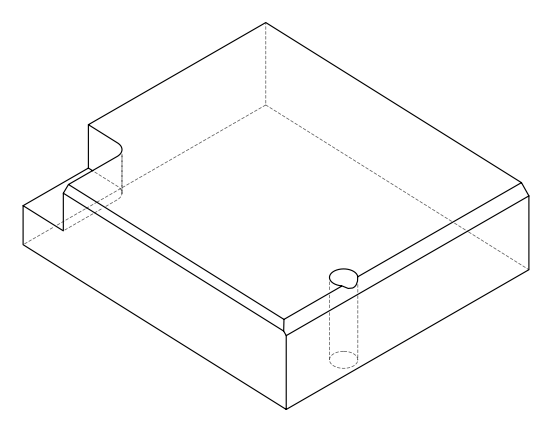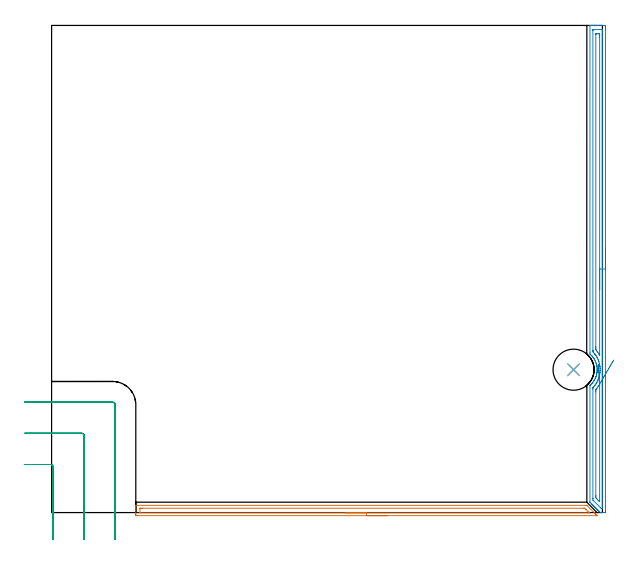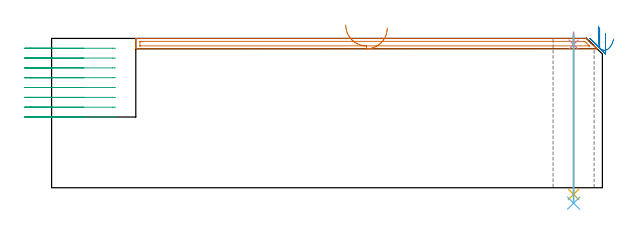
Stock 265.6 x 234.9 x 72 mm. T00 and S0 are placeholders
(PLAN: 6 operations, 4 tool changes, 14.6 min)
(1 AREA_MILL | FG_CHAMFER_SURFACE | UGT0205_001 | 3.71 min | 2852 mm3)
(2 AREA_MILL_1 | FG_CHAMFER_SURFACE_1 | UGT0205_001 | 5.86 min | 6539 mm3)
(3 MILL_CORNER_NOTCH_RECTANGULAR | CORNER_NOTCH_RECTANGULAR | UGT0201_094 | Follow Part, ap 5, ae 75% | 4.38 min | 96202 mm3)
(4 SPOT_DRILL | STEP1HOLE | NXT0321_9005460120000 | 0.05 min | 181 mm3)
(5 DRILL_THROUGH_HOLE_INTO_CENTER | STEP1HOLE | NXT0301_065 | 0.31 min | 4848 mm3)
(6 DRILL_TO_ENLARGE_THROUGH_HOLE | STEP1HOLE | UGT0301_264 | 0.33 min | 17062 mm3)
(TOOL UGT0205_001 | Chamfer Mill 20 x 3 x 45 deg. | D20 FL50 Z2)
(TOOL UGT0201_094 | End mill 20 mm | D20 FL38 Z4)
(TOOL NXT0321_9005460120000 | NC Spot Drill, 142deg, 12mm, Carbide, Uncoated | D12 PA142 FL30 Z2)
(TOOL NXT0301_065 | Carbide Drill 9.4mm [860.1-0940-075A1-MM 2214] | D9.4 PA140 FL98 Z2)
(TOOL UGT0301_264 | Twist Drill 19.8 mm | D19.8 PA118 FL140 Z2)
(OP 1 AREA_MILL)
G17 G21 G94 G90
T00 M6
G54
G17 G0 G90 X161.85 Y-1.5 S1061 M3
G43 Z82. H0
Z77.
G94 G1 X161.812 Z76.128 F250.
X161.698 Z75.264
X161.509 Z74.412
X161.247 Z73.58
X160.913 Z72.774
X160.51 Z72.
X160.041 Z71.264
X159.51 Z70.572
X158.921 Z69.929
X158.278 Z69.34
X157.586 Z68.808
X156.85 Z68.34
X156.076 Z67.937
X155.27 Z67.603
X154.438 Z67.341
X153.586 Z67.152
X152.722 Z67.038
X151.85 Z67.
X41.203
X40.88 Y-1.497 Z67.001
X40.61 Y-1.493 Z67.003
X40.6 Y-1.18 Z67.315
Y-0.898 Z67.598
Y-0.308 Z68.187
Y1.129 Z69.625
Y2.308 Z70.803
Y3.275 Z71.774
X40.604 Y3.39 Z71.882
X40.61 Y3.498 Z71.988
X40.757 Y3.5 Z72.
X258.035
X258.095 Y3.495 Z71.99
X258.125 Y3.472 Z71.969
X258.266 Y3.334 Z71.834
X261.774 Y-0.173 Z68.324
X261.91 Y-0.308 Z68.188
X262.05 Y-0.449 Z68.049
X262.201 Y-0.6 Z67.898
X262.346 Y-0.744 Z67.751
X262.823 Y-1.223 Z67.277
X262.977 Y-1.377 Z67.123
X263.091 Y-1.492 Z67.006
X263.092 Y-1.497 Z67.001
X263.091 Y-1.499 Z66.999
X151.85 Y-1.5 Z67.
Y-0.086 Z68.414
X42.76
X42.644 Y-0.084 Z68.416
X42.616 Y-0.082 Z68.418
X42.61 Y-0.08 Z68.42
X42.606 Y-0.073 Z68.427
X42.603 Y-0.049 Z68.451
X42.6 Y0.071 Z68.571
Y1.815 Z70.315
X42.602 Y1.942 Z70.442
X42.607 Y2.042 Z70.542
X42.61 Y2.072 Z70.572
X42.619 Y2.079 Z70.579
X42.656 Y2.08 Z70.58
X42.988 Y2.084 Z70.584
X43.216 Y2.085 Z70.585
X43.88 Y2.086 Z70.586
X256.478 Y2.085 Z70.585
X256.81 Y2.084 Z70.584
X256.976 Y2.081 Z70.581
X257.054 Y2.079 Z70.579
X257.143 Y1.999 Z70.499
X257.713 Y1.436 Z69.936
X258.927 Y0.223 Z68.723
X259.193 Y-0.045 Z68.455
X259.222 Y-0.077 Z68.423
X259.224 Y-0.082 Z68.418
X259.223 Y-0.083 Z68.417
X259.202 Y-0.085 Z68.415
X259.11
X258.927 Y-0.086 Z68.414
X151.85
X150.978 Z68.452
X150.113 Z68.566
X149.262 Z68.755
X148.43 Z69.017
X147.624 Z69.351
X146.85 Z69.754
X146.114 Z70.223
X145.422 Z70.754
X144.779 Z71.343
X144.19 Z71.986
X143.658 Z72.678
X143.19 Z73.414
X142.787 Z74.188
X142.453 Z74.994
X142.191 Z75.826
X142.002 Z76.678
X141.888 Z77.543
X141.85 Z78.414
G0 Z82.
M5
M2
(OP 2 AREA_MILL_1)
G17 G21 G94 G90
T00 M6
G54
G17 G0 G90 X267.1 Y127.45 S1061 M3
G43 Z82. H0
Z74.5
G94 G1 Y127.412 Z73.628 F250.
Y127.298 Z72.764
Y127.109 Z71.912
Y126.847 Z71.08
Y126.513 Z70.274
Y126.11 Z69.5
Y125.642 Z68.764
Y125.11 Z68.072
Y124.521 Z67.429
Y123.878 Z66.84
Y123.186 Z66.308
Y122.45 Z65.84
Y121.676 Z65.437
Y120.87 Z65.103
Y120.038 Z64.841
Y119.186 Z64.652
Y118.322 Z64.538
Y117.45 Z64.5
Y0.288
X267.097 Y0.153 Z64.503
X267.091 Y0.002 Z64.505
X266.784 Y0. Z64.813
X266.478 Z65.118
X265.865 Z65.735
X265.584 Z66.015
X264.743 Z66.857
X264.704 Z66.896
X264.601 Z66.997
X264.079 Y0.521 Z67.521
X264.001 Y0.599 Z67.598
X263.797 Y0.801 Z67.799
X263.703 Y0.896 Z67.896
X263.592 Y1.008 Z68.007
X263.499 Y1.099 Z68.097
X263.406 Y1.194 Z68.193
X263.294 Y1.306 Z68.306
X263.201 Y1.397 Z68.395
X263.109 Y1.491 Z68.491
X262.995 Y1.604 Z68.604
X262.903 Y1.695 Z68.693
X262.811 Y1.788 Z68.788
X262.697 Y1.903 Z68.903
X262.605 Y1.993 Z68.991
X262.514 Y2.086 Z69.085
X262.398 Y2.201 Z69.201
X262.307 Y2.291 Z69.289
X262.217 Y2.383 Z69.383
X262.1 Y2.5 Z69.499
X262.01 Y2.589 Z69.587
X261.919 Y2.68 Z69.68
X261.802 Y2.798 Z69.798
X261.712 Y2.887 Z69.884
X261.622 Y2.978 Z69.977
X261.503 Y3.097 Z70.096
X261.414 Y3.184 Z70.182
X261.325 Y3.275 Z70.275
X261.205 Y3.395 Z70.395
X261.116 Y3.482 Z70.48
X261.027 Y3.572 Z70.572
X260.906 Y3.693 Z70.693
X260.818 Y3.78 Z70.778
X260.73 Y3.87 Z70.869
X260.608 Y3.992 Z70.992
X260.52 Y4.078 Z71.076
X260.433 Y4.167 Z71.167
X259.643 Y4.959 Z71.956
X259.606 Y5.005 Z71.992
X259.6 Y5.059 Z72.
Y61.255
X259.604 Y61.341 Z71.989
X259.633 Y61.374 Z71.962
X259.742 Y61.472 Z71.857
X259.83 Y61.551 Z71.768
X260.195 Y61.905 Z71.405
X260.517 Y62.239 Z71.081
X260.702 Y62.445 Z70.898
X260.813 Y62.585 Z70.787
X261.053 Y62.888 Z70.546
X261.405 Y63.365 Z70.193
X261.479 Y63.484 Z70.118
X261.674 Y63.796 Z69.924
X261.751 Y63.93 Z69.847
X261.927 Y64.234 Z69.673
X262.116 Y64.609 Z69.482
X262.215 Y64.822 Z69.382
X262.294 Y64.99 Z69.306
X262.349 Y65.128 Z69.249
X262.4 Y65.268 Z69.195
X262.501 Y65.535 Z69.097
X262.515 Y65.574 Z69.083
X262.562 Y65.714 Z69.036
X262.664 Y66.023 Z68.934
X262.787 Y66.469 Z68.809
X262.891 Y66.917 Z68.707
X262.971 Y67.364 Z68.626
X262.988 Y67.498 Z68.606
X263.032 Y67.812 Z68.566
X263.042 Y67.926 Z68.556
X263.07 Y68.258 Z68.525
X263.076 Y68.39 Z68.519
X263.081 Y68.496 Z68.515
X263.088 Y68.676 Z68.505
X263.089 Y68.706 Z68.504
X263.088 Y69.05
X263.089 Y69.135 Z68.507
X263.088 Y69.153
X263.08 Y69.282 Z68.511
X263.066 Y69.6 Z68.529
X263.025 Y70.048 Z68.573
X262.961 Y70.495 Z68.634
X262.936 Y70.62 Z68.656
X262.921 Y70.714 Z68.676
X262.903 Y70.814 Z68.696
X262.894 Y70.862 Z68.705
X262.878 Y70.943 Z68.719
X262.847 Y71.066 Z68.745
X262.799 Y71.274 Z68.795
X262.772 Y71.389 Z68.822
X262.737 Y71.512 Z68.857
X262.68 Y71.72 Z68.919
X262.646 Y71.838 Z68.954
X262.606 Y71.958 Z68.994
X262.496 Y72.283 Z69.103
X262.293 Y72.808 Z69.304
X262.122 Y73.178 Z69.475
X261.889 Y73.628 Z69.709
X261.635 Y74.072 Z69.964
X261.562 Y74.188 Z70.038
X261.406 Y74.432 Z70.194
X261.269 Y74.628 Z70.331
X261.216 Y74.703 Z70.383
X261.017 Y74.967 Z70.582
X260.92 Y75.08 Z70.676
X260.818 Y75.202 Z70.778
X260.547 Y75.526 Z71.053
X260.518 Y75.561 Z71.082
X260.439 Y75.647 Z71.16
X260.378 Y75.714 Z71.221
X260.234 Y75.861 Z71.364
X259.641 Y76.418 Z71.959
X259.607 Y76.454 Z71.993
X259.6 Y77.31 Z72.
Y234.747
X259.603 Y234.89 Z71.988
X259.66 Y234.9 Z71.931
X260.027 Z71.572
X260.503 Z71.097
X261.116 Z70.479
X262.316 Z69.281
X262.903 Z68.691
X266.478 Y234.899 Z65.119
X267.075 Y234.897 Z64.522
X267.091 Y234.893 Z64.506
X267.097 Y234.301 Z64.503
X267.1 Y233.68 Z64.5
Y117.45
X265.686 Z65.914
X265.685 Y2.383 Z65.915
X265.684 Y2.283 Z65.916
X265.681 Y2.18 Z65.919
X265.673 Y2.01 Z65.927
X265.584 Y2.009 Z66.016
X265.064 Y2.01 Z66.536
X264.69 Y2.361 Z66.91
X264.667 Y2.383 Z66.933
X261.1 Y5.951 Z70.5
X261.021 Y6.045 Z70.579
X261.015 Y6.843 Z70.585
Y6.944
X261.014 Y59.572 Z70.586
X261.016 Y59.967 Z70.584
X261.019 Y60.165 Z70.581
X261.021 Y60.259 Z70.579
X261.1 Y60.362 Z70.5
X261.108 Y60.371 Z70.492
X261.533 Y60.838 Z70.067
X261.882 Y61.254 Z69.718
X261.919 Y61.3 Z69.681
X261.939 Y61.325 Z69.661
X262.01 Y61.42 Z69.591
X262.315 Y61.841 Z69.285
X262.522 Y62.146 Z69.078
X262.669 Y62.381 Z68.931
X262.903 Y62.767 Z68.697
X263.002 Y62.94 Z68.598
X263.054 Y63.038 Z68.546
X263.301 Y63.533 Z68.299
X263.487 Y63.93 Z68.113
X263.542 Y64.057 Z68.058
X263.579 Y64.148 Z68.021
X263.797 Y64.728 Z67.803
X263.821 Y64.799 Z67.779
X263.828 Y64.822 Z67.772
X264.028 Y65.484 Z67.572
X264.091 Y65.714 Z67.509
X264.206 Y66.198 Z67.394
X264.29 Y66.606 Z67.31
X264.324 Y66.789 Z67.276
X264.349 Y66.947 Z67.251
X264.423 Y67.498 Z67.177
X264.445 Y67.743 Z67.155
X264.501 Y68.509 Z67.099
X264.503 Y68.577 Z67.097
X264.495 Y69.282 Z67.105
X264.485 Y69.488 Z67.115
X264.436 Y70.174 Z67.164
X264.424 Y70.307 Z67.176
X264.406 Y70.459 Z67.194
X264.312 Y71.066 Z67.288
X264.224 Y71.532 Z67.376
X264.124 Y71.958 Z67.476
X263.905 Y72.742 Z67.695
X263.87 Y72.85 Z67.73
X263.797 Y73.064 Z67.803
X263.537 Y73.742 Z68.063
X263.333 Y74.205 Z68.267
X263.113 Y74.634 Z68.487
X262.903 Y75.021 Z68.697
X262.604 Y75.526 Z68.996
X262.37 Y75.884 Z69.23
X262.01 Y76.391 Z69.591
X261.989 Y76.418 Z69.611
X261.913 Y76.514 Z69.687
X261.224 Y77.31 Z70.376
X261.116 Y77.43 Z70.484
X261.026 Y77.53 Z70.574
X261.018 Y77.898 Z70.582
X261.015 Y78.101 Z70.585
X261.014 Y78.202 Z70.586
Y78.304
X261.015 Y232.517 Z70.585
X261.016 Y232.617 Z70.584
X261.019 Y232.72 Z70.581
X261.027 Y232.89 Z70.573
X261.116 Y232.892 Z70.484
X261.627 Y232.899 Z69.973
X265.201 Y232.9 Z66.399
X265.584 Y232.897 Z66.016
X265.639 Y232.894 Z65.961
X265.669 Y232.89 Z65.931
X265.679 Y232.875 Z65.921
X265.681 Y232.821 Z65.919
X265.685 Y232.618 Z65.915
X265.686 Y232.517 Z65.914
Y232.416
Y117.45
X264.272 Z67.328
X264.271 Y75.945 Z67.329
X264.27 Y75.877 Z67.33
X264.268 Y75.84 Z67.332
X264.267 Y75.832 Z67.333
X264.254 Y75.849 Z67.346
X264.198 Y75.941 Z67.402
X264.164 Y76. Z67.436
X264.1 Y76.116 Z67.5
X263.925 Y76.418 Z67.675
X263.797 Y76.63 Z67.803
X263.362 Y77.31 Z68.238
X263.169 Y77.575 Z68.431
X262.903 Y77.933 Z68.697
X262.448 Y78.496 Z69.152
X262.435 Y78.559 Z69.165
X262.433 Y78.672 Z69.167
X262.43 Y79.094 Z69.17
X262.429 Y79.568 Z69.171
X262.428 Y79.986 Z69.172
X262.429 Y230.733 Z69.171
X262.43 Y230.851 Z69.17
X262.432 Y230.879 Z69.168
X262.434 Y230.887 Z69.166
X262.458 Y230.89 Z69.142
X262.569 Y230.896 Z69.031
X262.736 Y230.9 Z68.864
X262.903 Z68.697
X263.63 Z67.97
X263.797 Y230.897 Z67.803
X263.964 Y230.893 Z67.636
X264.265 Y230.881 Z67.335
X264.267 Y230.733 Z67.333
X264.27 Y230.26 Z67.33
X264.271 Y229.841 Z67.329
X264.272 Y229.367 Z67.328
Y117.45
Y116.578 Z67.367
Y115.714 Z67.48
Y114.862 Z67.669
Y114.03 Z67.932
Y113.224 Z68.265
Y112.45 Z68.668
Y111.714 Z69.137
Y111.022 Z69.668
Y110.379 Z70.257
Y109.79 Z70.901
Y109.258 Z71.593
Y108.79 Z72.328
Y108.387 Z73.102
Y108.053 Z73.908
Y107.791 Z74.74
Y107.602 Z75.592
Y107.488 Z76.457
Y107.45 Z77.328
G0 X263.641 Y71.252 Z77.981
G1 X263.64 Y71.272 Z77.109
X263.643 Y71.216 Z76.239
X263.652 Y71.085 Z75.376
X263.666 Y70.879 Z74.529
X263.684 Y70.6 Z73.702
X263.708 Y70.25 Z72.903
X263.736 Y69.832 Z72.138
X263.768 Y69.35 Z71.412
X263.804 Y68.806 Z70.731
X263.845 Y68.204 Z70.1
X263.888 Y67.551 Z69.524
X263.935 Y66.849 Z69.007
X263.985 Y66.106 Z68.554
X264.037 Y65.325 Z68.167
X264.091 Y64.515 Z67.85
X264.147 Y63.679 Z67.605
X264.204 Y62.826 Z67.434
X264.262 Y61.961 Z67.338
X264.267 Y61.893 Z67.333
X264.27 Y61.82 Z67.33
X264.271 Y61.776 Z67.329
Y61.673
Y5.478
X264.269 Y5.319 Z67.331
X264.268 Y5.263 Z67.332
X264.266 Y5.246 Z67.334
X264.216 Y5.293 Z67.384
X264.048 Y5.455 Z67.552
X263.797 Y5.703 Z67.803
X263.548 Y5.951 Z68.052
X262.903 Y6.598 Z68.697
X262.662 Y6.843 Z68.938
X262.435 Y7.085 Z69.165
X262.432 Y7.313 Z69.168
X262.43 Y7.735 Z69.17
X262.429 Y8.209 Z69.171
Y58.16
X262.43 Y58.578 Z69.17
X262.432 Y59.048 Z69.168
X262.435 Y59.257 Z69.165
X262.594 Y59.47 Z69.006
X262.729 Y59.645 Z68.871
X262.903 Y59.869 Z68.697
X263.115 Y60.151 Z68.485
X263.27 Y60.362 Z68.33
X263.484 Y60.675 Z68.116
X263.797 Y61.159 Z67.803
X263.833 Y61.218 Z67.767
X263.855 Y61.254 Z67.745
X264.262 Y61.961 Z67.338
X264.664 Y62.647 Z66.979
X265.08 Y63.357 Z66.69
X265.507 Y64.086 Z66.475
X265.942 Y64.829 Z66.333
X266.382 Y65.58 Z66.268
X266.823 Y66.333 Z66.278
X267.261 Y67.082 Z66.365
X267.695 Y67.822 Z66.527
X268.119 Y68.546 Z66.763
X268.532 Y69.25 Z67.071
X268.929 Y69.929 Z67.449
X269.308 Y70.576 Z67.894
X269.666 Y71.188 Z68.403
X270. Y71.758 Z68.972
X270.308 Y72.284 Z69.596
X270.588 Y72.761 Z70.271
X270.836 Y73.186 Z70.992
X271.052 Y73.554 Z71.753
G0 Z82.
M5
M2
(OP 3 MILL_CORNER_NOTCH_RECTANGULAR)
G17 G21 G94 G90
T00 M6
G54
G17 G0 G90 X0.6 Y-13. S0 M3
G43 Z82. H0
Z67.262
G94 G1 Y-10. F250.
Y22.204 F500.
G3 X-0.396 Y23.2 R1.
G1 X-10.
X-13. F250.
G0 Z82.
X15.6 Y-13.
Z67.262
G1 Y-10.
Y37.204 F500.
G3 X14.604 Y38.2 R1.
G1 X-10.
X-13. F250.
G0 Z82.
X30.6 Y-13.
Z67.262
G1 Y-10.
Y52. F500.
G3 X29.4 Y53.2 R1.2
G1 X-10.
X-13. F250.
G0 Z82.
X0.6 Y-13.
Z62.525
G1 Y-10.
Y22.204 F500.
G3 X-0.396 Y23.2 R1.
G1 X-10.
X-13. F250.
G0 Z82.
X15.6 Y-13.
Z62.525
G1 Y-10.
Y37.204 F500.
G3 X14.604 Y38.2 R1.
G1 X-10.
X-13. F250.
G0 Z82.
X30.6 Y-13.
Z62.525
G1 Y-10.
Y52. F500.
G3 X29.4 Y53.2 R1.2
G1 X-10.
X-13. F250.
G0 Z82.
X0.6 Y-13.
Z57.787
G1 Y-10.
Y22.204 F500.
G3 X-0.396 Y23.2 R1.
G1 X-10.
X-13. F250.
G0 Z82.
X15.6 Y-13.
Z57.787
G1 Y-10.
Y37.204 F500.
G3 X14.604 Y38.2 R1.
G1 X-10.
X-13. F250.
G0 Z82.
X30.6 Y-13.
Z57.787
G1 Y-10.
Y52. F500.
G3 X29.4 Y53.2 R1.2
G1 X-10.
X-13. F250.
G0 Z82.
X0.6 Y-13.
Z53.05
G1 Y-10.
Y22.204 F500.
G3 X-0.396 Y23.2 R1.
G1 X-10.
X-13. F250.
G0 Z82.
X15.6 Y-13.
Z53.05
G1 Y-10.
Y37.204 F500.
G3 X14.604 Y38.2 R1.
G1 X-10.
X-13. F250.
G0 Z82.
X30.6 Y-13.
Z53.05
G1 Y-10.
Y52. F500.
G3 X29.4 Y53.2 R1.2
G1 X-10.
X-13. F250.
G0 Z82.
X0.6 Y-13.
Z48.312
G1 Y-10.
Y22.204 F500.
G3 X-0.396 Y23.2 R1.
G1 X-10.
X-13. F250.
G0 Z82.
X15.6 Y-13.
Z48.312
G1 Y-10.
Y37.204 F500.
G3 X14.604 Y38.2 R1.
G1 X-10.
X-13. F250.
G0 Z82.
X30.6 Y-13.
Z48.312
G1 Y-10.
Y52. F500.
G3 X29.4 Y53.2 R1.2
G1 X-10.
X-13. F250.
G0 Z82.
X0.6 Y-13.
Z43.575
G1 Y-10.
Y22.204 F500.
G3 X-0.396 Y23.2 R1.
G1 X-10.
X-13. F250.
G0 Z82.
X15.6 Y-13.
Z43.575
G1 Y-10.
Y37.204 F500.
G3 X14.604 Y38.2 R1.
G1 X-10.
X-13. F250.
G0 Z82.
X30.6 Y-13.
Z43.575
G1 Y-10.
Y52. F500.
G3 X29.4 Y53.2 R1.2
G1 X-10.
X-13. F250.
G0 Z82.
X0.6 Y-13.
Z38.837
G1 Y-10.
Y22.204 F500.
G3 X-0.396 Y23.2 R1.
G1 X-10.
X-13. F250.
G0 Z82.
X15.6 Y-13.
Z38.837
G1 Y-10.
Y37.204 F500.
G3 X14.604 Y38.2 R1.
G1 X-10.
X-13. F250.
G0 Z82.
X30.6 Y-13.
Z38.837
G1 Y-10.
Y52. F500.
G3 X29.4 Y53.2 R1.2
G1 X-10.
X-13. F250.
G0 Z82.
X0.6 Y-13.
Z34.1
G1 Y-10.
Y22.204 F500.
G3 X-0.396 Y23.2 R1.
G1 X-10.
X-13. F250.
G0 Z82.
X15.6 Y-13.
Z34.1
G1 Y-10.
Y37.204 F500.
G3 X14.604 Y38.2 R1.
G1 X-10.
X-13. F250.
G0 Z82.
X30.6 Y-13.
Z34.1
G1 Y-10.
Y52. F500.
G3 X29.4 Y53.2 R1.2
G1 X-10.
X-13. F250.
G0 Z82.
M5
M2
(OP 4 SPOT_DRILL)
G17 G21 G94 G90
T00 M6
G54
G17 G0 G90 X251.7 Y68.9 S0 M3
G43 Z82. H0
G94 G81 G98 Z69. F250. R75.
G80
M5
M2
(OP 5 DRILL_THROUGH_HOLE_INTO_CENTER)
G17 G21 G94 G90
T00 M6
G54
G17 G0 G90 X251.7 Y68.9 S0 M3
G43 Z82. H1
G94 G73 G98 Z-3.211 F250. Q8.357 R74.
G80
M5
M2
(OP 6 DRILL_TO_ENLARGE_THROUGH_HOLE)
G17 G21 G94 G90
T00 M6
G54
G17 G0 G90 X251.7 Y68.9 S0 M3
G43 Z82. H0
G94 G73 G98 Z-7.449 F250. Q15.89 R74.
G80
M5
M2
